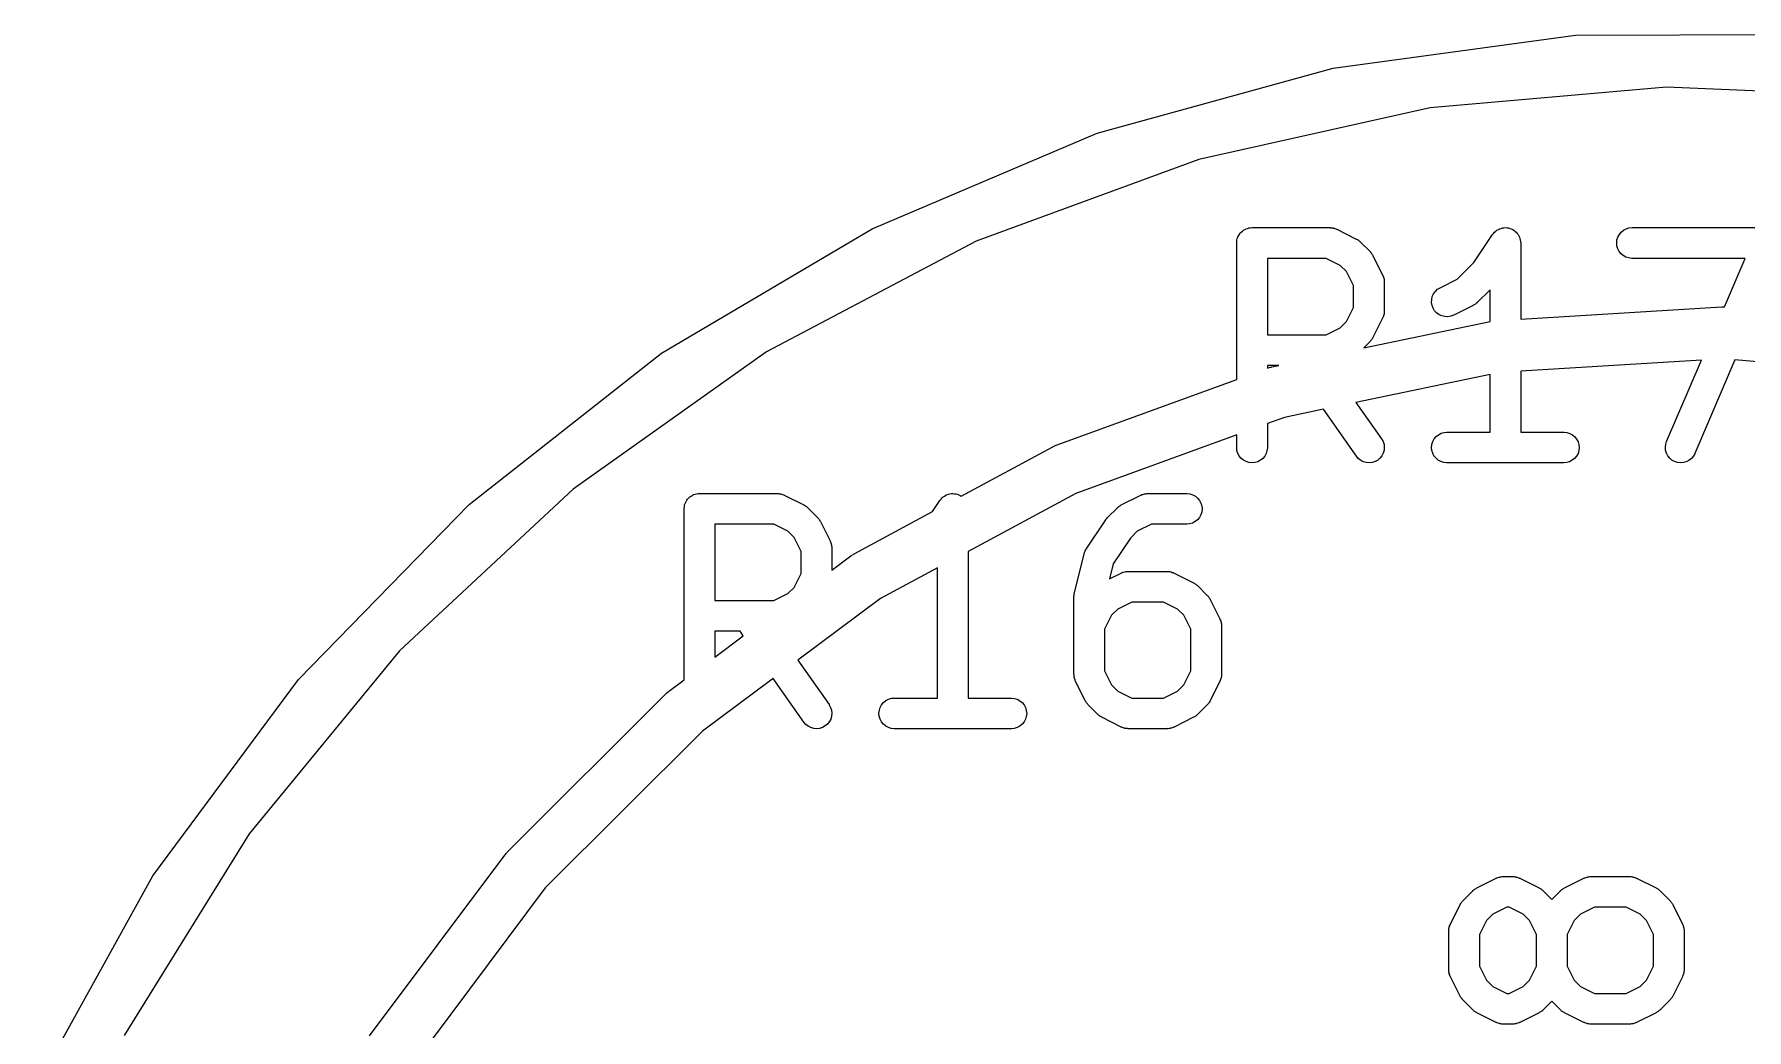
# Model space of a CAD drawing. Extents: x -2 to 178, y -114 to 6.
# Drawn here: x 155.94 to 164.3, y -83.2 to -78.33 of the extents above; entities that cross this region are included whole.
import ezdxf

# ---------------------------------------------------------------- set-up
doc = ezdxf.new("R2010")
doc.units = 0
doc.header["$MEASUREMENT"] = 0
doc.layers.add('BLACK', color=7, linetype='CONTINUOUS')

msp = doc.modelspace()

# ---------------------------------------------------------------- linework, layer by layer
at = {"layer": 'BLACK', "linetype": 'CONTINUOUS'}
for p, q in [((162.282, -78.498), (163.466, -78.3357)), ((163.466, -78.3357), (164.662, -78.3315)), ((161.129, -78.8154), (162.282, -78.498)), ((163.912, -78.5897), (162.757, -78.6907)), ((165.07, -78.6422), (163.912, -78.5897)), ((162.757, -78.6907), (161.626, -78.9435)), ((160.029, -79.2825), (161.129, -78.8154)), ((161.626, -78.9435), (160.538, -79.3438)), ((159, -79.8911), (160.029, -79.2825)), ((161.812, -79.3368), (161.814, -79.3301)), ((161.814, -79.3301), (161.817, -79.3233)), ((161.817, -79.3228), (161.82, -79.3166)), ((161.817, -79.3231), (161.817, -79.3228)), ((161.817, -79.3233), (161.817, -79.3231)), ((161.82, -79.3166), (161.824, -79.3104)), ((161.824, -79.31), (161.828, -79.3046)), ((161.824, -79.3102), (161.824, -79.31)), ((161.824, -79.3104), (161.824, -79.3102)), ((161.828, -79.3046), (161.833, -79.2992)), ((161.833, -79.2988), (161.839, -79.2944)), ((161.833, -79.299), (161.833, -79.2988)), ((161.833, -79.2992), (161.833, -79.299)), ((161.839, -79.2944), (161.844, -79.2899)), ((161.844, -79.2898), (161.845, -79.2896)), ((161.844, -79.2899), (161.844, -79.2898)), ((161.845, -79.2896), (161.851, -79.2864)), ((161.851, -79.2864), (161.857, -79.283)), ((161.857, -79.283), (161.858, -79.2828)), ((161.857, -79.283), (161.857, -79.283)), ((161.858, -79.2828), (161.864, -79.2808)), ((161.864, -79.2808), (161.871, -79.2788)), ((161.871, -79.2788), (161.872, -79.2787)), ((161.871, -79.2788), (161.871, -79.2788)), ((161.872, -79.2787), (161.879, -79.2781)), ((161.879, -79.2781), (161.886, -79.2774)), ((161.886, -79.2774), (162.267, -79.2774)), ((162.267, -79.2774), (162.268, -79.2774)), ((162.268, -79.2774), (162.27, -79.2776)), ((162.27, -79.2776), (162.272, -79.2776)), ((162.272, -79.2776), (162.277, -79.2784)), ((162.277, -79.2784), (162.282, -79.279)), ((162.282, -79.279), (162.284, -79.2797)), ((162.284, -79.2797), (162.287, -79.2801)), ((162.287, -79.2801), (162.291, -79.2819)), ((162.291, -79.2819), (162.296, -79.2834)), ((162.296, -79.2834), (162.298, -79.2845)), ((162.298, -79.2845), (162.3, -79.2853)), ((162.3, -79.2853), (162.395, -79.3329)), ((162.395, -79.3329), (162.396, -79.3334)), ((162.97, -79.4475), (163.061, -79.3108)), ((163.061, -79.3108), (163.062, -79.31)), ((163.062, -79.3099), (163.067, -79.3043)), ((163.062, -79.31), (163.062, -79.3099)), ((163.062, -79.31), (163.062, -79.31)), ((163.062, -79.31), (163.062, -79.31)), ((163.067, -79.3043), (163.071, -79.2988)), ((163.071, -79.2987), (163.077, -79.294)), ((163.071, -79.2988), (163.071, -79.2987)), ((163.071, -79.2988), (163.071, -79.2988)), ((163.077, -79.294), (163.083, -79.2896)), ((163.083, -79.2896), (163.09, -79.286)), ((163.083, -79.2896), (163.083, -79.2896)), ((163.083, -79.2896), (163.083, -79.2896)), ((163.09, -79.286), (163.096, -79.2828)), ((163.096, -79.2828), (163.103, -79.2807)), ((163.096, -79.2828), (163.096, -79.2828)), ((163.096, -79.2828), (163.096, -79.2828)), ((163.103, -79.2807), (163.11, -79.2787)), ((163.11, -79.2787), (163.117, -79.278)), ((163.11, -79.2787), (163.11, -79.2787)), ((163.11, -79.2787), (163.11, -79.2787)), ((163.117, -79.278), (163.124, -79.2774)), ((163.124, -79.2774), (163.124, -79.2774)), ((163.124, -79.2774), (163.124, -79.2774)), ((163.124, -79.2774), (163.132, -79.2782)), ((163.132, -79.2782), (163.139, -79.2789)), ((163.139, -79.2789), (163.139, -79.2789)), ((163.139, -79.2789), (163.139, -79.2789)), ((163.139, -79.2789), (163.146, -79.2812)), ((163.146, -79.2812), (163.153, -79.2832)), ((163.153, -79.2832), (163.153, -79.2833)), ((163.153, -79.2833), (163.153, -79.2833)), ((163.153, -79.2833), (163.16, -79.2868)), ((163.16, -79.2868), (163.166, -79.2902)), ((163.166, -79.2902), (163.166, -79.2902)), ((163.166, -79.2902), (163.166, -79.2903)), ((163.166, -79.2903), (163.171, -79.2949)), ((163.171, -79.2949), (163.177, -79.2995)), ((163.177, -79.2995), (163.177, -79.2996)), ((163.177, -79.2996), (163.177, -79.2996)), ((163.177, -79.2996), (163.182, -79.3056)), ((163.182, -79.3056), (163.186, -79.3109)), ((163.186, -79.3109), (163.186, -79.3109)), ((163.186, -79.3109), (163.186, -79.311)), ((163.186, -79.311), (163.19, -79.3179)), ((163.19, -79.3179), (163.193, -79.3238)), ((163.193, -79.3238), (163.193, -79.3239)), ((163.193, -79.3239), (163.193, -79.3239)), ((163.193, -79.3239), (163.195, -79.331)), ((163.195, -79.331), (163.197, -79.3378)), ((163.669, -79.3373), (163.674, -79.3233)), ((163.674, -79.3233), (163.681, -79.3104)), ((163.681, -79.3104), (163.69, -79.2992)), ((163.69, -79.2992), (163.701, -79.2899)), ((163.701, -79.2899), (163.714, -79.283)), ((163.714, -79.283), (163.728, -79.2788)), ((163.728, -79.2788), (163.743, -79.2774)), ((163.743, -79.2774), (164.41, -79.2774)), ((160.538, -79.3438), (159.513, -79.8844)), ((161.811, -79.3513), (161.812, -79.3443)), ((161.811, -79.3518), (161.811, -79.3513)), ((161.811, -79.3519), (161.811, -79.3518)), ((161.811, -79.3524), (161.811, -79.3519)), ((161.811, -79.3519), (161.811, -79.3519)), ((161.811, -80.0196), (161.811, -79.3524)), ((161.812, -79.337), (161.812, -79.3368)), ((161.812, -79.3373), (161.812, -79.337)), ((161.812, -79.3443), (161.812, -79.3373)), ((162.396, -79.3334), (162.4, -79.3357)), ((162.4, -79.3357), (162.404, -79.3377)), ((162.404, -79.3377), (162.406, -79.3397)), ((162.406, -79.3397), (162.409, -79.3414)), ((162.409, -79.3414), (162.412, -79.3443)), ((162.412, -79.3443), (162.415, -79.347)), ((162.415, -79.347), (162.463, -79.3946)), ((162.463, -79.3946), (162.463, -79.3953)), ((162.463, -79.3953), (162.466, -79.3986)), ((162.466, -79.3986), (162.469, -79.4017)), ((162.469, -79.4017), (162.47, -79.4043)), ((162.47, -79.4043), (162.472, -79.4068)), ((162.472, -79.4068), (162.474, -79.4105)), ((162.474, -79.4105), (162.477, -79.4141)), ((162.477, -79.4141), (162.524, -79.5093)), ((163.197, -79.3378), (163.197, -79.3379)), ((163.197, -79.3379), (163.197, -79.3379)), ((163.197, -79.3379), (163.198, -79.3453)), ((163.198, -79.3453), (163.199, -79.3524)), ((163.199, -79.3524), (163.199, -79.7242)), ((163.668, -79.3519), (163.669, -79.3373)), ((163.669, -79.3664), (163.668, -79.3519)), ((163.673, -79.3805), (163.669, -79.3664)), ((163.68, -79.3934), (163.673, -79.3805)), ((163.689, -79.4049), (163.68, -79.3934)), ((163.7, -79.4143), (163.689, -79.4049)), ((163.713, -79.4213), (163.7, -79.4143)), ((161.961, -79.4274), (161.961, -79.8012)), ((162.249, -79.4274), (161.961, -79.4274)), ((162.317, -79.4616), (162.249, -79.4274)), ((162.348, -79.492), (162.317, -79.4616)), ((162.382, -79.5606), (162.348, -79.492)), ((162.889, -79.5288), (162.97, -79.4475)), ((163.727, -79.4257), (163.713, -79.4213)), ((163.742, -79.4274), (163.727, -79.4257)), ((163.743, -79.4274), (163.742, -79.4274)), ((164.296, -79.4274), (163.743, -79.4274)), ((164.194, -79.665), (164.296, -79.4274)), ((162.382, -79.668), (162.382, -79.5606)), ((162.524, -79.5093), (162.525, -79.5103)), ((162.525, -79.5103), (162.525, -79.5123)), ((162.525, -79.5123), (162.526, -79.5143)), ((162.526, -79.5143), (162.528, -79.5192)), ((162.528, -79.5192), (162.53, -79.524)), ((162.53, -79.524), (162.53, -79.5262)), ((162.53, -79.5262), (162.531, -79.5283)), ((162.531, -79.5283), (162.531, -79.5334)), ((162.531, -79.5334), (162.532, -79.5385)), ((162.532, -79.5385), (162.532, -79.5407)), ((162.532, -79.5407), (162.532, -79.5429)), ((162.532, -79.5429), (162.532, -79.6857)), ((162.782, -79.5889), (162.792, -79.5788)), ((162.792, -79.5788), (162.805, -79.571)), ((162.805, -79.571), (162.889, -79.5288)), ((163.049, -79.5811), (162.986, -79.6435)), ((163.049, -79.7366), (163.049, -79.5811)), ((162.348, -79.7365), (162.382, -79.668)), ((162.763, -79.643), (162.764, -79.6284)), ((162.766, -79.6575), (162.763, -79.643)), ((162.764, -79.6284), (162.767, -79.6141)), ((162.771, -79.6712), (162.766, -79.6575)), ((162.767, -79.6141), (162.773, -79.6008)), ((162.773, -79.6008), (162.782, -79.5889)), ((162.967, -79.6576), (162.872, -79.7052)), ((162.97, -79.6553), (162.967, -79.6576)), ((162.974, -79.6534), (162.97, -79.6553)), ((162.977, -79.6514), (162.974, -79.6534)), ((162.979, -79.6498), (162.977, -79.6514)), ((162.982, -79.6469), (162.979, -79.6498)), ((162.986, -79.6442), (162.982, -79.6469)), ((162.986, -79.6435), (162.986, -79.6442)), ((163.199, -79.7242), (164.182, -79.6651)), ((164.182, -79.6651), (164.194, -79.665)), ((162.317, -79.7669), (162.348, -79.7365)), ((162.432, -79.8649), (163.049, -79.7366)), ((162.524, -79.7193), (162.477, -79.8145)), ((162.525, -79.7172), (162.524, -79.7193)), ((162.526, -79.7153), (162.525, -79.7172)), ((162.528, -79.7104), (162.526, -79.7153)), ((162.529, -79.7056), (162.528, -79.7104)), ((162.53, -79.7034), (162.529, -79.7056)), ((162.531, -79.7013), (162.53, -79.7034)), ((162.532, -79.6912), (162.531, -79.6962)), ((162.531, -79.6962), (162.531, -79.7013)), ((162.532, -79.6857), (162.532, -79.6868)), ((162.532, -79.6868), (162.532, -79.689)), ((162.532, -79.689), (162.532, -79.6912)), ((162.778, -79.6836), (162.771, -79.6712)), ((162.788, -79.6943), (162.778, -79.6836)), ((162.8, -79.7029), (162.788, -79.6943)), ((162.814, -79.709), (162.8, -79.7029)), ((162.828, -79.7124), (162.814, -79.709)), ((162.842, -79.713), (162.828, -79.7124)), ((162.857, -79.7107), (162.842, -79.713)), ((162.871, -79.7056), (162.857, -79.7107)), ((162.872, -79.7052), (162.871, -79.7056)), ((161.961, -79.8012), (162.249, -79.8012)), ((162.249, -79.8012), (162.317, -79.7669)), ((162.463, -79.834), (162.432, -79.8649)), ((162.465, -79.8307), (162.463, -79.834)), ((162.468, -79.8277), (162.465, -79.8307)), ((162.47, -79.8251), (162.468, -79.8277)), ((162.472, -79.8227), (162.47, -79.8251)), ((162.474, -79.819), (162.472, -79.8227)), ((162.476, -79.8154), (162.474, -79.819)), ((162.477, -79.8145), (162.476, -79.8154)), ((158.06, -80.6304), (159, -79.8911)), ((159.513, -79.8844), (158.568, -80.5559)), ((161.961, -79.9512), (161.961, -79.9649)), ((162.017, -79.9512), (161.961, -79.9512)), ((161.961, -79.9649), (161.965, -79.9632)), ((161.965, -79.9632), (161.977, -79.9595)), ((161.977, -79.9595), (161.98, -79.959)), ((161.98, -79.959), (161.983, -79.9582)), ((161.983, -79.9582), (162.017, -79.9512)), ((163.049, -79.9961), (162.394, -80.1321)), ((163.049, -80.2774), (163.049, -79.9961)), ((164.082, -79.9256), (163.199, -79.9787)), ((163.199, -79.9787), (163.199, -80.2774)), ((163.912, -80.3228), (164.082, -79.9256)), ((164.246, -79.9241), (164.05, -80.3819)), ((164.811, -79.9721), (164.246, -79.9241)), ((160.929, -80.3412), (161.811, -80.0196)), ((162.235, -80.1653), (162.044, -80.205)), ((162.396, -80.3954), (162.235, -80.1653)), ((162.394, -80.1321), (162.519, -80.3094)), ((162.044, -80.205), (161.961, -80.2352)), ((161.961, -80.2352), (161.961, -80.3524)), ((161.811, -80.29), (161.025, -80.5767)), ((161.811, -80.3524), (161.811, -80.29)), ((162.519, -80.3094), (162.519, -80.3102)), ((162.519, -80.3102), (162.526, -80.3231)), ((162.526, -80.3231), (162.531, -80.3371)), ((162.531, -80.3371), (162.532, -80.3516)), ((162.763, -80.3519), (162.765, -80.3373)), ((162.765, -80.3373), (162.769, -80.3233)), ((162.769, -80.3233), (162.776, -80.3104)), ((162.776, -80.3104), (162.785, -80.2992)), ((162.785, -80.2992), (162.797, -80.2899)), ((162.797, -80.2899), (162.81, -80.283)), ((162.81, -80.283), (162.824, -80.2788)), ((162.824, -80.2788), (162.838, -80.2774)), ((162.838, -80.2774), (163.049, -80.2774)), ((163.199, -80.2774), (163.41, -80.2774)), ((163.41, -80.2774), (163.411, -80.2774)), ((163.411, -80.2774), (163.425, -80.279)), ((163.425, -80.279), (163.439, -80.2834)), ((163.439, -80.2834), (163.452, -80.2905)), ((163.452, -80.2905), (163.463, -80.2999)), ((163.463, -80.2999), (163.472, -80.3113)), ((163.472, -80.3113), (163.479, -80.3243)), ((163.479, -80.3243), (163.483, -80.3383)), ((163.906, -80.3513), (163.908, -80.3368)), ((163.908, -80.3368), (163.912, -80.3228)), ((160.465, -80.5899), (160.912, -80.3488)), ((160.912, -80.3487), (160.924, -80.3433)), ((160.912, -80.3488), (160.912, -80.3487)), ((160.912, -80.3488), (160.912, -80.3488)), ((160.924, -80.3433), (160.926, -80.3424)), ((160.926, -80.3424), (160.929, -80.3412)), ((161.812, -80.3669), (161.811, -80.3524)), ((161.816, -80.381), (161.812, -80.3669)), ((161.823, -80.3939), (161.816, -80.381)), ((161.832, -80.4052), (161.823, -80.3939)), ((161.844, -80.4146), (161.832, -80.4052)), ((161.857, -80.4215), (161.844, -80.4146)), ((161.927, -80.4151), (161.914, -80.4219)), ((161.938, -80.406), (161.927, -80.4151)), ((161.948, -80.3948), (161.938, -80.406)), ((161.955, -80.3819), (161.948, -80.3948)), ((161.959, -80.368), (161.955, -80.3819)), ((161.961, -80.3534), (161.959, -80.368)), ((161.961, -80.3524), (161.961, -80.3534)), ((162.405, -80.4065), (162.396, -80.3954)), ((162.417, -80.4156), (162.405, -80.4065)), ((162.43, -80.4222), (162.417, -80.4156)), ((162.487, -80.4212), (162.473, -80.4257)), ((162.5, -80.4141), (162.487, -80.4212)), ((162.511, -80.4047), (162.5, -80.4141)), ((162.52, -80.3932), (162.511, -80.4047)), ((162.527, -80.3802), (162.52, -80.3932)), ((162.531, -80.3662), (162.527, -80.3802)), ((162.532, -80.3516), (162.531, -80.3662)), ((162.764, -80.3664), (162.763, -80.3519)), ((162.769, -80.3805), (162.764, -80.3664)), ((162.775, -80.3934), (162.769, -80.3805)), ((162.785, -80.4049), (162.775, -80.3934)), ((162.796, -80.4143), (162.785, -80.4049)), ((162.809, -80.4213), (162.796, -80.4143)), ((163.451, -80.4148), (163.438, -80.4217)), ((163.462, -80.4056), (163.451, -80.4148)), ((163.472, -80.3943), (163.462, -80.4056)), ((163.479, -80.3814), (163.472, -80.3943)), ((163.483, -80.3675), (163.479, -80.3814)), ((163.483, -80.3383), (163.485, -80.3529)), ((163.485, -80.3529), (163.483, -80.3675)), ((163.907, -80.3659), (163.906, -80.3513)), ((163.911, -80.38), (163.907, -80.3659)), ((163.918, -80.393), (163.911, -80.38)), ((163.927, -80.4045), (163.918, -80.393)), ((163.938, -80.414), (163.927, -80.4045)), ((163.951, -80.4211), (163.938, -80.414)), ((163.965, -80.4256), (163.951, -80.4211)), ((164.021, -80.4157), (164.008, -80.4223)), ((164.033, -80.4067), (164.021, -80.4157)), ((164.042, -80.3956), (164.033, -80.4067)), ((164.049, -80.3829), (164.042, -80.3956)), ((164.05, -80.3819), (164.049, -80.3829)), ((161.871, -80.4258), (161.857, -80.4215)), ((161.885, -80.4274), (161.871, -80.4258)), ((161.9, -80.4261), (161.885, -80.4274)), ((161.914, -80.4219), (161.9, -80.4261)), ((162.444, -80.4262), (162.43, -80.4222)), ((162.458, -80.4274), (162.444, -80.4262)), ((162.473, -80.4257), (162.458, -80.4274)), ((162.823, -80.4257), (162.809, -80.4213)), ((162.837, -80.4274), (162.823, -80.4257)), ((162.838, -80.4274), (162.837, -80.4274)), ((163.41, -80.4274), (162.838, -80.4274)), ((163.424, -80.426), (163.41, -80.4274)), ((163.438, -80.4217), (163.424, -80.426)), ((163.979, -80.4274), (163.965, -80.4256)), ((163.994, -80.4262), (163.979, -80.4274)), ((164.008, -80.4223), (163.994, -80.4262)), ((158.568, -80.5559), (157.72, -81.3464)), ((159.145, -80.5896), (159.151, -80.5864)), ((159.151, -80.5864), (159.157, -80.583)), ((159.157, -80.583), (159.158, -80.5828)), ((159.157, -80.583), (159.157, -80.583)), ((159.158, -80.5828), (159.164, -80.5808)), ((159.164, -80.5808), (159.171, -80.5788)), ((159.171, -80.5788), (159.172, -80.5787)), ((159.171, -80.5788), (159.171, -80.5788)), ((159.172, -80.5787), (159.179, -80.5781)), ((159.179, -80.5781), (159.186, -80.5774)), ((159.186, -80.5774), (159.567, -80.5774)), ((159.567, -80.5774), (159.568, -80.5774)), ((159.568, -80.5774), (159.57, -80.5776)), ((159.57, -80.5776), (159.572, -80.5776)), ((159.572, -80.5776), (159.577, -80.5784)), ((159.577, -80.5784), (159.582, -80.579)), ((159.582, -80.579), (159.584, -80.5797)), ((159.584, -80.5797), (159.587, -80.5801)), ((159.587, -80.5801), (159.591, -80.5819)), ((159.591, -80.5819), (159.596, -80.5834)), ((159.596, -80.5834), (159.598, -80.5845)), ((159.598, -80.5845), (159.6, -80.5853)), ((159.6, -80.5853), (159.695, -80.6329)), ((160.383, -80.5896), (160.39, -80.586)), ((160.39, -80.586), (160.396, -80.5828)), ((160.396, -80.5828), (160.403, -80.5807)), ((160.396, -80.5828), (160.396, -80.5828)), ((160.396, -80.5828), (160.396, -80.5828)), ((160.403, -80.5807), (160.41, -80.5787)), ((160.41, -80.5787), (160.417, -80.578)), ((160.41, -80.5787), (160.41, -80.5787)), ((160.41, -80.5787), (160.41, -80.5787)), ((160.417, -80.578), (160.424, -80.5774)), ((160.424, -80.5774), (160.424, -80.5774)), ((160.424, -80.5774), (160.424, -80.5774)), ((160.424, -80.5774), (160.432, -80.5782)), ((160.432, -80.5782), (160.439, -80.5789)), ((160.439, -80.5789), (160.439, -80.5789)), ((160.439, -80.5789), (160.439, -80.5789)), ((160.439, -80.5789), (160.446, -80.5812)), ((160.446, -80.5812), (160.453, -80.5832)), ((160.453, -80.5832), (160.453, -80.5833)), ((160.453, -80.5833), (160.453, -80.5833)), ((160.453, -80.5833), (160.46, -80.5868)), ((160.46, -80.5868), (160.465, -80.5899)), ((161.025, -80.5767), (160.499, -80.8604)), ((161.247, -80.6329), (161.343, -80.5853)), ((161.343, -80.5853), (161.344, -80.5848)), ((161.344, -80.5848), (161.346, -80.5841)), ((161.346, -80.5841), (161.348, -80.583)), ((161.348, -80.583), (161.353, -80.5816)), ((161.353, -80.5816), (161.357, -80.5798)), ((161.357, -80.5798), (161.36, -80.5794)), ((161.36, -80.5794), (161.362, -80.5788)), ((161.362, -80.5788), (161.367, -80.5783)), ((161.367, -80.5783), (161.372, -80.5775)), ((161.372, -80.5775), (161.374, -80.5776)), ((161.374, -80.5776), (161.376, -80.5774)), ((161.376, -80.5774), (161.567, -80.5774)), ((161.567, -80.5774), (161.568, -80.5774)), ((161.568, -80.5774), (161.582, -80.579)), ((161.582, -80.579), (161.596, -80.5834)), ((161.596, -80.5834), (161.609, -80.5905)), ((157.227, -81.4874), (158.06, -80.6304)), ((159.111, -80.6513), (159.112, -80.6443)), ((159.111, -80.6518), (159.111, -80.6513)), ((159.111, -80.6519), (159.111, -80.6518)), ((159.111, -80.6524), (159.111, -80.6519)), ((159.111, -80.6519), (159.111, -80.6519)), ((159.111, -81.4887), (159.111, -80.6524)), ((159.112, -80.6368), (159.114, -80.6301)), ((159.112, -80.637), (159.112, -80.6368)), ((159.112, -80.6373), (159.112, -80.637)), ((159.112, -80.6443), (159.112, -80.6373)), ((159.114, -80.6301), (159.117, -80.6233)), ((159.117, -80.6228), (159.12, -80.6166)), ((159.117, -80.6231), (159.117, -80.6228)), ((159.117, -80.6233), (159.117, -80.6231)), ((159.12, -80.6166), (159.124, -80.6104)), ((159.124, -80.61), (159.128, -80.6046)), ((159.124, -80.6102), (159.124, -80.61)), ((159.124, -80.6104), (159.124, -80.6102)), ((159.128, -80.6046), (159.133, -80.5992)), ((159.133, -80.5988), (159.139, -80.5944)), ((159.133, -80.599), (159.133, -80.5988)), ((159.133, -80.5992), (159.133, -80.599)), ((159.139, -80.5944), (159.144, -80.5899)), ((159.144, -80.5898), (159.145, -80.5896)), ((159.144, -80.5899), (159.144, -80.5898)), ((159.695, -80.6329), (159.696, -80.6334)), ((159.696, -80.6334), (159.7, -80.6357)), ((159.7, -80.6357), (159.704, -80.6377)), ((159.704, -80.6377), (159.706, -80.6397)), ((159.706, -80.6397), (159.709, -80.6414)), ((159.709, -80.6414), (159.712, -80.6443)), ((159.712, -80.6443), (159.715, -80.647)), ((159.715, -80.647), (159.763, -80.6946)), ((159.942, -80.8724), (160.325, -80.6656)), ((160.325, -80.6656), (160.361, -80.6108)), ((160.361, -80.6108), (160.362, -80.61)), ((160.362, -80.6099), (160.367, -80.6043)), ((160.362, -80.61), (160.362, -80.6099)), ((160.362, -80.61), (160.362, -80.61)), ((160.362, -80.61), (160.362, -80.61)), ((160.367, -80.6043), (160.371, -80.5988)), ((160.371, -80.5987), (160.377, -80.594)), ((160.371, -80.5988), (160.371, -80.5987)), ((160.371, -80.5988), (160.371, -80.5988)), ((160.377, -80.594), (160.383, -80.5896)), ((160.383, -80.5896), (160.383, -80.5896)), ((160.383, -80.5896), (160.383, -80.5896)), ((161.18, -80.6946), (161.228, -80.647)), ((161.228, -80.647), (161.229, -80.6462)), ((161.229, -80.6462), (161.232, -80.6436)), ((161.232, -80.6436), (161.235, -80.6407)), ((161.235, -80.6407), (161.238, -80.639)), ((161.238, -80.639), (161.24, -80.6371)), ((161.24, -80.6371), (161.244, -80.6352)), ((161.244, -80.6352), (161.247, -80.6329)), ((161.609, -80.5905), (161.62, -80.5999)), ((161.62, -80.5999), (161.629, -80.6113)), ((161.629, -80.6113), (161.636, -80.6243)), ((161.636, -80.6243), (161.64, -80.6383)), ((161.64, -80.6675), (161.636, -80.6814)), ((161.64, -80.6383), (161.642, -80.6529)), ((161.642, -80.6529), (161.64, -80.6675)), ((159.261, -80.7274), (159.261, -81.1012)), ((159.549, -80.7274), (159.261, -80.7274)), ((159.617, -80.7616), (159.549, -80.7274)), ((159.763, -80.6946), (159.763, -80.6953)), ((159.763, -80.6953), (159.766, -80.6986)), ((159.766, -80.6986), (159.769, -80.7017)), ((159.769, -80.7017), (159.77, -80.7043)), ((159.77, -80.7043), (159.772, -80.7068)), ((159.772, -80.7068), (159.774, -80.7105)), ((159.774, -80.7105), (159.777, -80.7141)), ((159.777, -80.7141), (159.824, -80.8093)), ((161.076, -80.8489), (161.171, -80.706)), ((161.171, -80.7059), (161.172, -80.7051)), ((161.171, -80.706), (161.171, -80.7059)), ((161.171, -80.7059), (161.171, -80.7059)), ((161.171, -80.7059), (161.171, -80.7059)), ((161.172, -80.7051), (161.176, -80.6999)), ((161.176, -80.6999), (161.18, -80.6946)), ((161.394, -80.7274), (161.325, -80.7616)), ((161.567, -80.7274), (161.394, -80.7274)), ((161.581, -80.726), (161.567, -80.7274)), ((161.595, -80.7217), (161.581, -80.726)), ((161.608, -80.7148), (161.595, -80.7217)), ((161.62, -80.7056), (161.608, -80.7148)), ((161.629, -80.6943), (161.62, -80.7056)), ((161.636, -80.6814), (161.629, -80.6943)), ((159.648, -80.792), (159.617, -80.7616)), ((159.682, -80.8606), (159.648, -80.792)), ((159.824, -80.8093), (159.825, -80.8103)), ((159.825, -80.8103), (159.825, -80.8123)), ((159.825, -80.8123), (159.826, -80.8143)), ((159.826, -80.8143), (159.828, -80.8192)), ((159.828, -80.8192), (159.83, -80.824)), ((159.83, -80.824), (159.83, -80.8262)), ((159.83, -80.8262), (159.831, -80.8283)), ((159.831, -80.8283), (159.831, -80.8334)), ((159.831, -80.8334), (159.832, -80.8385)), ((159.832, -80.8385), (159.832, -80.8407)), ((161.292, -80.7954), (161.208, -80.9213)), ((161.325, -80.7616), (161.292, -80.7954)), ((159.682, -80.968), (159.682, -80.8606)), ((159.832, -80.8407), (159.832, -80.8429)), ((159.832, -80.8429), (159.832, -80.9521)), ((159.832, -80.9521), (159.926, -80.8822)), ((159.926, -80.8822), (159.937, -80.8752)), ((159.937, -80.8752), (159.939, -80.8739)), ((159.939, -80.8739), (159.942, -80.8724)), ((160.499, -80.8604), (160.499, -81.5774)), ((161.018, -81.0628), (161.065, -80.8723)), ((161.065, -80.8723), (161.066, -80.8713)), ((161.066, -80.8713), (161.067, -80.8666)), ((161.067, -80.8666), (161.069, -80.8618)), ((161.069, -80.8618), (161.07, -80.8597)), ((161.07, -80.8597), (161.071, -80.8576)), ((161.071, -80.8576), (161.073, -80.8533)), ((161.073, -80.8533), (161.076, -80.8489)), ((161.208, -80.9213), (161.189, -80.9954)), ((159.648, -81.0365), (159.682, -80.968)), ((160.349, -80.9413), (160.07, -81.0915)), ((160.349, -81.5774), (160.349, -80.9413)), ((161.189, -80.9954), (161.247, -80.9663)), ((161.247, -80.9663), (161.248, -80.9658)), ((161.248, -80.9658), (161.25, -80.965)), ((161.25, -80.965), (161.252, -80.964)), ((161.252, -80.964), (161.257, -80.9625)), ((161.257, -80.9625), (161.262, -80.9607)), ((161.262, -80.9607), (161.264, -80.9604)), ((161.264, -80.9604), (161.266, -80.9598)), ((161.266, -80.9598), (161.271, -80.9593)), ((161.271, -80.9593), (161.277, -80.9585)), ((161.277, -80.9585), (161.279, -80.9585)), ((161.279, -80.9585), (161.281, -80.9583)), ((161.281, -80.9583), (161.471, -80.9583)), ((161.471, -80.9583), (161.472, -80.9583)), ((161.472, -80.9583), (161.475, -80.9586)), ((161.475, -80.9586), (161.477, -80.9585)), ((161.477, -80.9585), (161.482, -80.9594)), ((161.482, -80.9594), (161.487, -80.96)), ((161.487, -80.96), (161.489, -80.9606)), ((161.489, -80.9606), (161.491, -80.961)), ((161.491, -80.961), (161.496, -80.9629)), ((161.496, -80.9629), (161.501, -80.9644)), ((161.501, -80.9644), (161.503, -80.9655)), ((161.503, -80.9655), (161.505, -80.9663)), ((161.505, -80.9663), (161.6, -81.0139)), ((159.549, -81.1012), (159.617, -81.0669)), ((159.617, -81.0669), (159.648, -81.0365)), ((161.015, -81.0799), (161.016, -81.0786)), ((161.015, -81.081), (161.015, -81.0799)), ((161.015, -81.4619), (161.015, -81.081)), ((161.016, -81.0713), (161.017, -81.0654)), ((161.016, -81.0772), (161.016, -81.0713)), ((161.016, -81.0786), (161.016, -81.0772)), ((161.017, -81.0654), (161.018, -81.0641)), ((161.018, -81.0641), (161.018, -81.0628)), ((161.6, -81.0139), (161.601, -81.0143)), ((161.601, -81.0143), (161.605, -81.0166)), ((161.605, -81.0166), (161.608, -81.0186)), ((161.608, -81.0186), (161.611, -81.0206)), ((161.611, -81.0206), (161.613, -81.0223)), ((161.613, -81.0223), (161.616, -81.0252)), ((161.616, -81.0252), (161.62, -81.0279)), ((161.62, -81.0279), (161.667, -81.0755)), ((161.667, -81.0755), (161.668, -81.0763)), ((161.668, -81.0763), (161.671, -81.0796)), ((161.671, -81.0796), (161.674, -81.0826)), ((161.674, -81.0826), (161.675, -81.0853)), ((161.675, -81.0853), (161.677, -81.0877)), ((161.677, -81.0877), (161.679, -81.0915)), ((159.261, -81.1012), (159.549, -81.1012)), ((160.07, -81.0915), (159.666, -81.3919)), ((161.2, -81.173), (161.165, -81.2415)), ((161.23, -81.1426), (161.2, -81.173)), ((161.299, -81.1083), (161.23, -81.1426)), ((161.454, -81.1083), (161.299, -81.1083)), ((161.522, -81.1426), (161.454, -81.1083)), ((161.553, -81.173), (161.522, -81.1426)), ((161.587, -81.2415), (161.553, -81.173)), ((161.679, -81.0915), (161.681, -81.095)), ((161.681, -81.095), (161.729, -81.1903)), ((159.261, -81.2512), (159.261, -81.3771)), ((159.385, -81.2512), (159.261, -81.2512)), ((159.4, -81.2733), (159.385, -81.2512)), ((161.165, -81.2415), (161.165, -81.4442)), ((161.587, -81.4442), (161.587, -81.2415)), ((161.729, -81.1903), (161.729, -81.1912)), ((161.729, -81.1912), (161.73, -81.1933)), ((161.73, -81.1933), (161.731, -81.1952)), ((161.731, -81.1952), (161.733, -81.2001)), ((161.733, -81.2001), (161.734, -81.2049)), ((161.734, -81.2049), (161.735, -81.2071)), ((161.735, -81.2071), (161.735, -81.2092)), ((161.735, -81.2092), (161.736, -81.2143)), ((161.736, -81.2143), (161.737, -81.2194)), ((161.737, -81.2194), (161.737, -81.2216)), ((161.737, -81.2216), (161.737, -81.2238)), ((161.737, -81.2238), (161.737, -81.4619)), ((159.261, -81.3771), (159.4, -81.2733)), ((157.72, -81.3464), (156.985, -82.2422)), ((159.666, -81.3919), (159.819, -81.6094)), ((156.514, -82.4472), (157.227, -81.4874)), ((159.041, -81.5405), (159.111, -81.4887)), ((159.546, -81.4815), (159.2, -81.7388)), ((159.696, -81.6954), (159.546, -81.4815)), ((161.016, -81.4641), (161.015, -81.4619)), ((161.016, -81.4663), (161.016, -81.4641)), ((161.016, -81.4714), (161.016, -81.4663)), ((161.017, -81.4765), (161.016, -81.4714)), ((161.018, -81.4786), (161.017, -81.4765)), ((161.018, -81.4808), (161.018, -81.4786)), ((161.02, -81.4856), (161.018, -81.4808)), ((161.021, -81.4905), (161.02, -81.4856)), ((161.022, -81.4924), (161.021, -81.4905)), ((161.023, -81.4945), (161.022, -81.4924)), ((161.023, -81.4954), (161.023, -81.4945)), ((161.071, -81.5907), (161.023, -81.4954)), ((161.165, -81.4442), (161.2, -81.5127)), ((161.553, -81.5127), (161.587, -81.4442)), ((161.729, -81.4954), (161.681, -81.5907)), ((161.73, -81.4934), (161.729, -81.4954)), ((161.731, -81.4915), (161.73, -81.4934)), ((161.732, -81.4866), (161.731, -81.4915)), ((161.734, -81.4818), (161.732, -81.4866)), ((161.735, -81.4796), (161.734, -81.4818)), ((161.736, -81.4724), (161.735, -81.4775)), ((161.735, -81.4775), (161.735, -81.4796)), ((161.737, -81.4674), (161.736, -81.4724)), ((161.737, -81.4619), (161.737, -81.463)), ((161.737, -81.463), (161.737, -81.4651)), ((161.737, -81.4651), (161.737, -81.4674)), ((158.246, -82.3316), (159.027, -81.5525)), ((159.027, -81.5525), (159.036, -81.544)), ((159.027, -81.5525), (159.027, -81.5525)), ((159.027, -81.5525), (159.027, -81.5525)), ((159.036, -81.544), (159.039, -81.5424)), ((159.039, -81.5424), (159.041, -81.5405)), ((160.085, -81.5992), (160.097, -81.5899)), ((160.097, -81.5899), (160.11, -81.583)), ((160.11, -81.583), (160.124, -81.5788)), ((160.124, -81.5788), (160.138, -81.5774)), ((160.138, -81.5774), (160.349, -81.5774)), ((160.499, -81.5774), (160.71, -81.5774)), ((160.71, -81.5774), (160.711, -81.5774)), ((160.711, -81.5774), (160.725, -81.579)), ((160.725, -81.579), (160.739, -81.5834)), ((160.739, -81.5834), (160.752, -81.5905)), ((160.752, -81.5905), (160.763, -81.5999)), ((161.073, -81.5943), (161.071, -81.5907)), ((161.2, -81.5127), (161.23, -81.5431)), ((161.23, -81.5431), (161.299, -81.5774)), ((161.299, -81.5774), (161.454, -81.5774)), ((161.454, -81.5774), (161.522, -81.5431)), ((161.522, -81.5431), (161.553, -81.5127)), ((161.681, -81.5916), (161.679, -81.5952)), ((161.681, -81.5907), (161.681, -81.5916)), ((159.819, -81.6094), (159.819, -81.6102)), ((159.819, -81.6102), (159.826, -81.6231)), ((159.826, -81.6231), (159.831, -81.6371)), ((159.831, -81.6662), (159.827, -81.6802)), ((159.831, -81.6371), (159.832, -81.6516)), ((159.832, -81.6516), (159.831, -81.6662)), ((160.063, -81.6519), (160.065, -81.6373)), ((160.064, -81.6664), (160.063, -81.6519)), ((160.069, -81.6805), (160.064, -81.6664)), ((160.065, -81.6373), (160.069, -81.6233)), ((160.069, -81.6233), (160.076, -81.6104)), ((160.076, -81.6104), (160.085, -81.5992)), ((160.763, -81.5999), (160.772, -81.6113)), ((160.772, -81.6113), (160.779, -81.6243)), ((160.779, -81.6243), (160.783, -81.6383)), ((160.783, -81.6675), (160.779, -81.6814)), ((160.783, -81.6383), (160.785, -81.6529)), ((160.785, -81.6529), (160.783, -81.6675)), ((161.075, -81.598), (161.073, -81.5943)), ((161.077, -81.6004), (161.075, -81.598)), ((161.079, -81.6031), (161.077, -81.6004)), ((161.082, -81.6061), (161.079, -81.6031)), ((161.084, -81.6094), (161.082, -81.6061)), ((161.085, -81.6102), (161.084, -81.6094)), ((161.133, -81.6578), (161.085, -81.6102)), ((161.136, -81.6605), (161.133, -81.6578)), ((161.139, -81.6634), (161.136, -81.6605)), ((161.142, -81.6651), (161.139, -81.6634)), ((161.144, -81.6671), (161.142, -81.6651)), ((161.148, -81.6691), (161.144, -81.6671)), ((161.151, -81.6714), (161.148, -81.6691)), ((161.152, -81.6718), (161.151, -81.6714)), ((161.247, -81.7195), (161.152, -81.6718)), ((161.6, -81.6718), (161.505, -81.7195)), ((161.604, -81.6696), (161.6, -81.6718)), ((161.608, -81.6677), (161.604, -81.6696)), ((161.61, -81.6657), (161.608, -81.6677)), ((161.613, -81.6641), (161.61, -81.6657)), ((161.616, -81.6612), (161.613, -81.6641)), ((161.619, -81.6585), (161.616, -81.6612)), ((161.62, -81.6578), (161.619, -81.6585)), ((161.667, -81.6102), (161.62, -81.6578)), ((161.67, -81.6069), (161.667, -81.6102)), ((161.673, -81.6039), (161.67, -81.6069)), ((161.675, -81.6013), (161.673, -81.6039)), ((161.677, -81.5989), (161.675, -81.6013)), ((161.679, -81.5952), (161.677, -81.5989)), ((159.2, -81.7388), (158.432, -82.5049)), ((159.705, -81.7065), (159.696, -81.6954)), ((159.717, -81.7156), (159.705, -81.7065)), ((159.73, -81.7222), (159.717, -81.7156)), ((159.744, -81.7262), (159.73, -81.7222)), ((159.758, -81.7274), (159.744, -81.7262)), ((159.773, -81.7257), (159.758, -81.7274)), ((159.787, -81.7212), (159.773, -81.7257)), ((159.8, -81.7141), (159.787, -81.7212)), ((159.811, -81.7047), (159.8, -81.7141)), ((159.82, -81.6932), (159.811, -81.7047)), ((159.827, -81.6802), (159.82, -81.6932)), ((160.075, -81.6934), (160.069, -81.6805)), ((160.085, -81.7049), (160.075, -81.6934)), ((160.096, -81.7143), (160.085, -81.7049)), ((160.109, -81.7213), (160.096, -81.7143)), ((160.123, -81.7257), (160.109, -81.7213)), ((160.137, -81.7274), (160.123, -81.7257)), ((160.138, -81.7274), (160.137, -81.7274)), ((160.71, -81.7274), (160.138, -81.7274)), ((160.724, -81.726), (160.71, -81.7274)), ((160.738, -81.7217), (160.724, -81.726)), ((160.751, -81.7148), (160.738, -81.7217)), ((160.762, -81.7056), (160.751, -81.7148)), ((160.772, -81.6943), (160.762, -81.7056)), ((160.779, -81.6814), (160.772, -81.6943)), ((161.249, -81.7203), (161.247, -81.7195)), ((161.251, -81.7213), (161.249, -81.7203)), ((161.256, -81.7229), (161.251, -81.7213)), ((161.261, -81.7247), (161.256, -81.7229)), ((161.263, -81.7251), (161.261, -81.7247)), ((161.265, -81.7257), (161.263, -81.7251)), ((161.27, -81.7263), (161.265, -81.7257)), ((161.276, -81.7272), (161.27, -81.7263)), ((161.278, -81.7271), (161.276, -81.7272)), ((161.28, -81.7274), (161.278, -81.7271)), ((161.281, -81.7274), (161.28, -81.7274)), ((161.471, -81.7274), (161.281, -81.7274)), ((161.474, -81.7272), (161.471, -81.7274)), ((161.476, -81.7273), (161.474, -81.7272)), ((161.481, -81.7265), (161.476, -81.7273)), ((161.486, -81.726), (161.481, -81.7265)), ((161.488, -81.7253), (161.486, -81.726)), ((161.49, -81.725), (161.488, -81.7253)), ((161.495, -81.7232), (161.49, -81.725)), ((161.5, -81.7217), (161.495, -81.7232)), ((161.502, -81.7207), (161.5, -81.7217)), ((161.504, -81.7199), (161.502, -81.7207)), ((161.505, -81.7195), (161.504, -81.7199)), ((156.985, -82.2422), (156.374, -83.2273)), ((157.574, -83.2292), (158.234, -82.3455)), ((158.234, -82.3455), (158.242, -82.3358)), ((158.234, -82.3455), (158.234, -82.3455)), ((158.234, -82.3455), (158.234, -82.3455)), ((158.242, -82.3358), (158.245, -82.3338)), ((158.245, -82.3338), (158.246, -82.3316)), ((155.935, -83.4928), (156.514, -82.4472)), ((158.432, -82.5049), (157.783, -83.3738)), ((162.972, -82.5139), (162.974, -82.5123)), ((162.974, -82.5123), (162.977, -82.5103)), ((162.977, -82.5103), (162.981, -82.5084)), ((162.981, -82.5084), (162.984, -82.5061)), ((162.984, -82.5061), (163.079, -82.4585)), ((163.079, -82.4585), (163.08, -82.4581)), ((163.08, -82.4581), (163.082, -82.4573)), ((163.082, -82.4573), (163.084, -82.4563)), ((163.084, -82.4563), (163.089, -82.4548)), ((163.089, -82.4548), (163.094, -82.453)), ((163.094, -82.453), (163.096, -82.4527)), ((163.096, -82.4527), (163.098, -82.452)), ((163.098, -82.452), (163.103, -82.4515)), ((163.103, -82.4515), (163.108, -82.4507)), ((163.108, -82.4507), (163.111, -82.4508)), ((163.111, -82.4508), (163.113, -82.4506)), ((163.113, -82.4506), (163.16, -82.4506)), ((163.16, -82.4506), (163.162, -82.4506)), ((163.162, -82.4506), (163.164, -82.4508)), ((163.164, -82.4508), (163.166, -82.4508)), ((163.166, -82.4508), (163.171, -82.4517)), ((163.171, -82.4517), (163.176, -82.4522)), ((163.176, -82.4522), (163.178, -82.4529)), ((163.178, -82.4529), (163.18, -82.4533)), ((163.18, -82.4533), (163.185, -82.4551)), ((163.185, -82.4551), (163.19, -82.4567)), ((163.19, -82.4567), (163.192, -82.4577)), ((163.192, -82.4577), (163.194, -82.4585)), ((163.194, -82.4585), (163.289, -82.5061)), ((163.289, -82.5061), (163.29, -82.5066)), ((163.29, -82.5066), (163.294, -82.5089)), ((163.294, -82.5089), (163.297, -82.5109)), ((163.297, -82.5109), (163.3, -82.5129)), ((163.3, -82.5129), (163.302, -82.5146)), ((163.4, -82.5139), (163.403, -82.5123)), ((163.403, -82.5123), (163.405, -82.5103)), ((163.405, -82.5103), (163.409, -82.5084)), ((163.409, -82.5084), (163.413, -82.5061)), ((163.413, -82.5061), (163.508, -82.4585)), ((163.508, -82.4585), (163.509, -82.4581)), ((163.509, -82.4581), (163.511, -82.4573)), ((163.511, -82.4573), (163.513, -82.4563)), ((163.513, -82.4563), (163.518, -82.4548)), ((163.518, -82.4548), (163.523, -82.453)), ((163.523, -82.453), (163.525, -82.4527)), ((163.525, -82.4527), (163.527, -82.452)), ((163.527, -82.452), (163.532, -82.4515)), ((163.532, -82.4515), (163.537, -82.4507)), ((163.537, -82.4507), (163.539, -82.4508)), ((163.539, -82.4508), (163.541, -82.4506)), ((163.541, -82.4506), (163.732, -82.4506)), ((163.732, -82.4506), (163.733, -82.4506)), ((163.733, -82.4506), (163.735, -82.4508)), ((163.735, -82.4508), (163.737, -82.4508)), ((163.737, -82.4508), (163.742, -82.4517)), ((163.742, -82.4517), (163.747, -82.4522)), ((163.747, -82.4522), (163.75, -82.4529)), ((163.75, -82.4529), (163.752, -82.4533)), ((163.752, -82.4533), (163.757, -82.4551)), ((163.757, -82.4551), (163.761, -82.4567)), ((163.761, -82.4567), (163.763, -82.4577)), ((163.763, -82.4577), (163.765, -82.4585)), ((163.765, -82.4585), (163.861, -82.5061)), ((163.861, -82.5061), (163.862, -82.5066)), ((163.862, -82.5066), (163.865, -82.5089)), ((163.865, -82.5089), (163.869, -82.5109)), ((163.869, -82.5109), (163.871, -82.5129)), ((163.871, -82.5129), (163.874, -82.5146)), ((162.855, -82.6825), (162.903, -82.5873)), ((162.903, -82.5864), (162.906, -82.5828)), ((162.903, -82.5873), (162.903, -82.5864)), ((162.906, -82.5828), (162.908, -82.5791)), ((162.908, -82.5791), (162.91, -82.5767)), ((162.91, -82.5767), (162.911, -82.5741)), ((162.911, -82.5741), (162.914, -82.5711)), ((162.914, -82.5711), (162.917, -82.5678)), ((162.917, -82.5678), (162.965, -82.5202)), ((162.965, -82.5194), (162.969, -82.5168)), ((162.965, -82.5202), (162.965, -82.5194)), ((162.969, -82.5168), (162.972, -82.5139)), ((163.302, -82.5146), (163.305, -82.5175)), ((163.305, -82.5175), (163.309, -82.5202)), ((163.309, -82.5202), (163.351, -82.5624)), ((163.351, -82.5624), (163.393, -82.5202)), ((163.393, -82.5202), (163.394, -82.5194)), ((163.394, -82.5194), (163.397, -82.5168)), ((163.397, -82.5168), (163.4, -82.5139)), ((163.874, -82.5146), (163.877, -82.5175)), ((163.877, -82.5175), (163.88, -82.5202)), ((163.88, -82.5202), (163.928, -82.5678)), ((163.928, -82.5678), (163.929, -82.5685)), ((163.929, -82.5685), (163.931, -82.5718)), ((163.931, -82.5718), (163.934, -82.5749)), ((163.934, -82.5749), (163.936, -82.5775)), ((163.936, -82.5775), (163.938, -82.58)), ((163.938, -82.58), (163.94, -82.5837)), ((163.94, -82.5837), (163.942, -82.5873)), ((163.942, -82.5873), (163.989, -82.6825)), ((163.032, -82.6653), (162.997, -82.7338)), ((163.062, -82.6349), (163.032, -82.6653)), ((163.131, -82.6006), (163.062, -82.6349)), ((163.143, -82.6006), (163.131, -82.6006)), ((163.211, -82.6349), (163.143, -82.6006)), ((163.242, -82.6653), (163.211, -82.6349)), ((163.276, -82.7338), (163.242, -82.6653)), ((163.46, -82.6653), (163.426, -82.7338)), ((163.491, -82.6349), (163.46, -82.6653)), ((163.559, -82.6006), (163.491, -82.6349)), ((163.714, -82.6006), (163.559, -82.6006)), ((163.783, -82.6349), (163.714, -82.6006)), ((163.813, -82.6653), (163.783, -82.6349)), ((163.847, -82.7338), (163.813, -82.6653)), ((162.847, -82.715), (162.848, -82.7128)), ((162.847, -82.7161), (162.847, -82.715)), ((162.847, -82.9065), (162.847, -82.7161)), ((162.848, -82.7056), (162.849, -82.7005)), ((162.848, -82.7106), (162.848, -82.7056)), ((162.848, -82.7128), (162.848, -82.7106)), ((162.849, -82.7005), (162.85, -82.6984)), ((162.85, -82.6962), (162.852, -82.6914)), ((162.85, -82.6984), (162.85, -82.6962)), ((162.852, -82.6914), (162.853, -82.6865)), ((162.853, -82.6865), (162.855, -82.6846)), ((162.855, -82.6846), (162.855, -82.6825)), ((162.997, -82.7338), (162.997, -82.8888)), ((163.276, -82.8888), (163.276, -82.7338)), ((163.426, -82.7338), (163.426, -82.8888)), ((163.847, -82.8888), (163.847, -82.7338)), ((163.989, -82.6825), (163.99, -82.6835)), ((163.99, -82.6835), (163.991, -82.6855)), ((163.991, -82.6855), (163.992, -82.6875)), ((163.992, -82.6875), (163.993, -82.6924)), ((163.993, -82.6924), (163.995, -82.6972)), ((163.995, -82.6972), (163.995, -82.6994)), ((163.995, -82.6994), (163.996, -82.7015)), ((163.996, -82.7015), (163.996, -82.7066)), ((163.996, -82.7066), (163.997, -82.7117)), ((163.997, -82.7117), (163.997, -82.7139)), ((163.997, -82.7139), (163.997, -82.7161)), ((163.997, -82.7161), (163.997, -82.9065)), ((162.848, -82.9087), (162.847, -82.9065)), ((162.848, -82.9109), (162.848, -82.9087)), ((162.848, -82.916), (162.848, -82.9109)), ((162.849, -82.9211), (162.848, -82.916)), ((162.849, -82.9232), (162.849, -82.9211)), ((162.85, -82.9254), (162.849, -82.9232)), ((162.852, -82.9302), (162.85, -82.9254)), ((162.853, -82.9351), (162.852, -82.9302)), ((162.997, -82.8888), (163.032, -82.9574)), ((163.242, -82.9574), (163.276, -82.8888)), ((163.426, -82.8888), (163.46, -82.9574)), ((163.813, -82.9574), (163.847, -82.8888)), ((163.993, -82.9312), (163.991, -82.9361)), ((163.995, -82.9264), (163.993, -82.9312)), ((163.996, -82.9221), (163.995, -82.9242)), ((163.995, -82.9242), (163.995, -82.9264)), ((163.997, -82.912), (163.996, -82.9171)), ((163.996, -82.9171), (163.996, -82.9221)), ((163.997, -82.9065), (163.997, -82.9076)), ((163.997, -82.9076), (163.997, -82.9098)), ((163.997, -82.9098), (163.997, -82.912)), ((162.854, -82.9371), (162.853, -82.9351)), ((162.855, -82.9391), (162.854, -82.9371)), ((162.855, -82.9401), (162.855, -82.9391)), ((162.903, -83.0353), (162.855, -82.9401)), ((163.032, -82.9574), (163.062, -82.9878)), ((163.062, -82.9878), (163.131, -83.022)), ((163.143, -83.022), (163.211, -82.9878)), ((163.211, -82.9878), (163.242, -82.9574)), ((163.46, -82.9574), (163.491, -82.9878)), ((163.491, -82.9878), (163.559, -83.022)), ((163.714, -83.022), (163.783, -82.9878)), ((163.783, -82.9878), (163.813, -82.9574)), ((163.989, -82.9401), (163.942, -83.0353)), ((163.99, -82.938), (163.989, -82.9401)), ((163.991, -82.9361), (163.99, -82.938)), ((162.905, -83.0389), (162.903, -83.0353)), ((162.907, -83.0426), (162.905, -83.0389)), ((162.909, -83.0451), (162.907, -83.0426)), ((162.911, -83.0477), (162.909, -83.0451)), ((162.914, -83.0508), (162.911, -83.0477)), ((162.916, -83.0541), (162.914, -83.0508)), ((162.917, -83.0548), (162.916, -83.0541)), ((162.965, -83.1024), (162.917, -83.0548)), ((163.131, -83.022), (163.143, -83.022)), ((163.351, -83.0602), (163.309, -83.1024)), ((163.393, -83.1024), (163.351, -83.0602)), ((163.559, -83.022), (163.714, -83.022)), ((163.928, -83.0548), (163.88, -83.1024)), ((163.93, -83.0516), (163.928, -83.0548)), ((163.933, -83.0485), (163.93, -83.0516)), ((163.935, -83.0459), (163.933, -83.0485)), ((163.937, -83.0435), (163.935, -83.0459)), ((163.939, -83.0398), (163.937, -83.0435)), ((163.941, -83.0363), (163.939, -83.0398)), ((163.942, -83.0353), (163.941, -83.0363)), ((162.968, -83.1051), (162.965, -83.1024)), ((162.971, -83.108), (162.968, -83.1051)), ((162.973, -83.1097), (162.971, -83.108)), ((162.976, -83.1117), (162.973, -83.1097)), ((162.98, -83.1137), (162.976, -83.1117)), ((162.983, -83.116), (162.98, -83.1137)), ((162.984, -83.1165), (162.983, -83.116)), ((163.079, -83.1641), (162.984, -83.1165)), ((163.081, -83.1649), (163.079, -83.1641)), ((163.083, -83.166), (163.081, -83.1649)), ((163.088, -83.1675), (163.083, -83.166)), ((163.093, -83.1693), (163.088, -83.1675)), ((163.095, -83.1697), (163.093, -83.1693)), ((163.097, -83.1704), (163.095, -83.1697)), ((163.102, -83.171), (163.097, -83.1704)), ((163.107, -83.1718), (163.102, -83.171)), ((163.11, -83.1718), (163.107, -83.1718)), ((163.112, -83.172), (163.11, -83.1718)), ((163.113, -83.172), (163.112, -83.172)), ((163.16, -83.172), (163.113, -83.172)), ((163.163, -83.1718), (163.16, -83.172)), ((163.165, -83.1719), (163.163, -83.1718)), ((163.17, -83.1711), (163.165, -83.1719)), ((163.175, -83.1706), (163.17, -83.1711)), ((163.177, -83.17), (163.175, -83.1706)), ((163.179, -83.1696), (163.177, -83.17)), ((163.184, -83.1678), (163.179, -83.1696)), ((163.189, -83.1664), (163.184, -83.1678)), ((163.191, -83.1653), (163.189, -83.1664)), ((163.193, -83.1646), (163.191, -83.1653)), ((163.194, -83.1641), (163.193, -83.1646)), ((163.289, -83.1165), (163.194, -83.1641)), ((163.293, -83.1142), (163.289, -83.1165)), ((163.297, -83.1123), (163.293, -83.1142)), ((163.299, -83.1104), (163.297, -83.1123)), ((163.302, -83.1087), (163.299, -83.1104)), ((163.305, -83.1058), (163.302, -83.1087)), ((163.308, -83.1032), (163.305, -83.1058)), ((163.309, -83.1024), (163.308, -83.1032)), ((163.396, -83.1051), (163.393, -83.1024)), ((163.399, -83.108), (163.396, -83.1051)), ((163.402, -83.1097), (163.399, -83.108)), ((163.404, -83.1117), (163.402, -83.1097)), ((163.408, -83.1137), (163.404, -83.1117)), ((163.412, -83.116), (163.408, -83.1137)), ((163.413, -83.1165), (163.412, -83.116)), ((163.508, -83.1641), (163.413, -83.1165)), ((163.51, -83.1649), (163.508, -83.1641)), ((163.512, -83.166), (163.51, -83.1649)), ((163.517, -83.1675), (163.512, -83.166)), ((163.522, -83.1693), (163.517, -83.1675)), ((163.524, -83.1697), (163.522, -83.1693)), ((163.526, -83.1704), (163.524, -83.1697)), ((163.531, -83.171), (163.526, -83.1704)), ((163.536, -83.1718), (163.531, -83.171)), ((163.538, -83.1718), (163.536, -83.1718)), ((163.54, -83.172), (163.538, -83.1718)), ((163.541, -83.172), (163.54, -83.172)), ((163.732, -83.172), (163.541, -83.172)), ((163.734, -83.1718), (163.732, -83.172)), ((163.736, -83.1719), (163.734, -83.1718)), ((163.741, -83.1711), (163.736, -83.1719)), ((163.746, -83.1706), (163.741, -83.1711)), ((163.749, -83.17), (163.746, -83.1706)), ((163.751, -83.1696), (163.749, -83.17)), ((163.756, -83.1678), (163.751, -83.1696)), ((163.76, -83.1664), (163.756, -83.1678)), ((163.762, -83.1653), (163.76, -83.1664)), ((163.765, -83.1646), (163.762, -83.1653)), ((163.861, -83.1165), (163.765, -83.1641)), ((163.765, -83.1641), (163.765, -83.1646)), ((163.864, -83.1142), (163.861, -83.1165)), ((163.868, -83.1123), (163.864, -83.1142)), ((163.87, -83.1104), (163.868, -83.1123)), ((163.873, -83.1087), (163.87, -83.1104)), ((163.876, -83.1058), (163.873, -83.1087)), ((163.879, -83.1032), (163.876, -83.1058)), ((163.88, -83.1024), (163.879, -83.1032))]:
    msp.add_line(p, q, dxfattribs=at)

doc.saveas('drawing.dxf')
